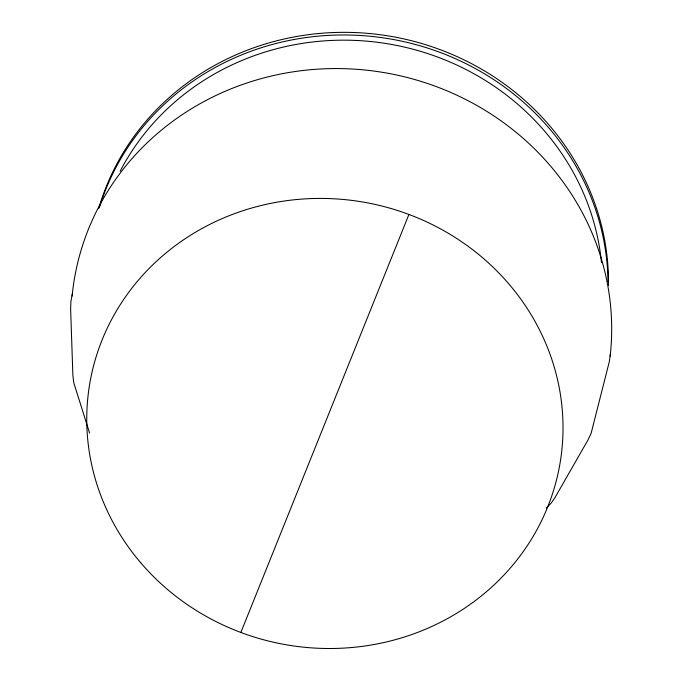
<?xml version="1.0" encoding="UTF-8"?>
<svg xmlns="http://www.w3.org/2000/svg" width="681" height="681" viewBox="0 0 681 681"><rect width="100%" height="100%" fill="white"/><g stroke="black" fill="none" stroke-linecap="round" stroke-linejoin="round"><path stroke-width="1.02" d="M610.372 354.154L609.316 361.654L591.091 433.465L587.873 440.173L554.921 497.726L551.04 503.276L546.247 508.12M72.331 293.945L70.901 301.402L70.628 308.978L72.884 375.478L73.744 382.637L89.603 433.099M240.853 632.47L408.923 214.464M72.118 296.031A270.749 255.06 9.4 0 1 368.029 70.339A270.749 255.06 9.4 0 1 610.142 356.24M120.171 171.195A254.336 239.601 9.4 0 1 394.061 44.912A254.336 239.601 9.4 0 1 601.493 262.679M99.528 207.033A259.836 244.785 9.4 0 1 383.667 37.906A259.836 244.785 9.4 0 1 608.039 281.798M98.754 208.437A259.836 244.785 9.4 0 1 385.216 35.438A259.836 244.785 9.4 0 1 608.473 285.509M140.712 562.744A238.495 224.67 9.4 0 0 547.703 506.919A238.495 224.67 9.4 0 0 286.258 200.733A238.495 224.67 9.4 0 0 140.712 562.744"/></g></svg>
